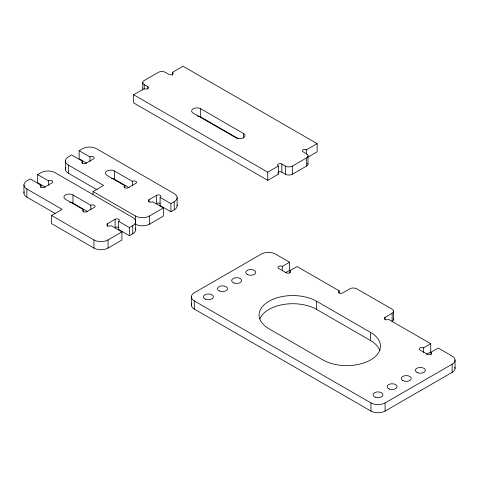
<?xml version="1.0" encoding="UTF-8"?>
<svg xmlns="http://www.w3.org/2000/svg" width="479" height="479" viewBox="0 0 479 479"><rect width="100%" height="100%" fill="white"/><g stroke="black" fill="none" stroke-linecap="round" stroke-linejoin="round"><path stroke-width="0.72" d="M317.14 143.658L306.554 149.771A2.497 1.443 0 0 0 303.027 149.771A2.497 1.443 0 0 0 303.027 151.807L306.554 153.849A4.994 2.88 0 0 1 306.554 157.92L292.441 166.069A4.994 2.88 0 0 1 285.382 166.069L281.85 164.034A2.497 1.443 0 0 0 278.323 164.034A2.497 1.443 0 0 0 278.323 166.069L278.323 174.218L267.737 180.332L133.629 102.907L133.629 94.758L144.215 88.645A2.497 1.443 0 0 0 147.748 88.645A2.497 1.443 0 0 0 147.748 86.609L144.215 84.573A4.994 2.88 0 0 1 144.215 80.496L158.333 72.347A4.994 2.88 0 0 1 165.393 72.347L168.919 74.383A2.497 1.443 0 0 0 172.452 74.383A2.497 1.443 0 0 0 172.452 72.347L183.038 66.234L317.14 143.658L317.14 151.807L307.799 157.202M45.313 187.157L37.679 182.75L37.679 174.601L41.212 172.566A9.825 5.676 0 0 1 55.109 172.691L132.749 217.52A9.981 5.76 0 0 1 132.749 225.669L132.749 233.818L129.438 235.728L118.63 229.489L118.63 221.34A2.497 1.443 0 0 0 118.63 219.298A2.497 1.443 0 0 0 115.104 219.298L107.601 223.633L107.601 226.597M86.777 163.219L79.149 158.812L79.149 150.663L82.675 148.628A9.825 5.676 0 0 1 96.572 148.753L174.212 193.576A9.981 5.76 0 0 1 174.212 201.725L174.212 209.88L170.907 211.79L160.1 205.551L160.1 197.396A2.497 1.443 0 0 0 160.1 195.36A2.497 1.443 0 0 0 156.567 195.36L149.071 199.689L149.071 201.91M107.601 223.633A2.497 1.443 0 0 0 107.601 225.669A2.497 1.443 0 0 0 111.134 225.669L121.941 231.908L121.941 240.057L108.044 248.08A9.981 5.76 0 0 1 93.926 248.08L51.576 223.633L51.576 215.478L62.162 209.371L26.872 188.995A9.981 5.76 0 0 1 26.872 180.84L30.183 178.93L40.99 185.175L40.99 187.397M93.046 194.504L93.046 191.54L103.632 185.427L68.341 165.051A9.981 5.76 0 0 1 68.341 156.902L71.646 154.992L82.46 161.231L82.46 163.453M51.576 215.478L93.926 239.931A9.981 5.76 0 0 0 108.044 239.931L121.941 231.908M118.63 221.34L129.438 227.579L132.749 225.669M135.395 215.987A9.981 5.76 0 0 0 149.508 215.987L163.405 207.97L163.405 216.119L149.508 224.142A9.981 5.76 0 0 1 135.395 224.142L135.395 215.987L93.046 191.54M160.1 197.396L170.907 203.635L174.212 201.725M133.629 94.758L267.737 172.183L278.323 166.069M277.928 172.482A2.497 1.443 0 0 1 281.85 172.183L285.382 174.218A4.994 2.88 0 0 0 292.441 174.218L306.554 166.069A4.994 2.88 0 0 0 307.847 163.285M339.198 293.094L339.198 290.867L297.07 266.546L289.795 270.749A2.497 1.443 0 0 1 289.795 272.785A2.497 1.443 0 0 1 286.262 272.785L278.766 268.456A2.497 1.443 0 0 1 278.766 266.42A2.497 1.443 0 0 1 282.293 266.42L289.573 262.217L289.573 270.366L285.328 272.82M385.08 319.577L385.08 317.355L392.139 313.284A4.994 2.88 0 0 0 392.139 309.206L356.843 288.831A4.994 2.88 0 0 0 349.79 288.831L342.73 292.909A2.497 1.443 0 0 1 339.198 292.909A2.497 1.443 0 0 1 339.198 290.867M191.756 303.399A9.981 5.76 0 0 0 194.288 309.081L370.962 411.084A9.981 5.76 0 0 0 385.08 411.084L452.134 372.369L452.134 364.22A9.981 5.76 0 0 0 452.134 356.071L438.237 348.047L430.956 352.251A2.497 1.443 0 0 1 430.956 354.286A2.497 1.443 0 0 1 427.43 354.286L419.927 349.957A2.497 1.443 0 0 1 419.927 347.922A2.497 1.443 0 0 1 423.46 347.922L430.735 343.718L430.735 351.867L426.49 354.316M289.573 262.217L275.455 254.068A9.981 5.76 0 0 0 261.336 254.068L194.288 292.777A9.981 5.76 0 0 0 194.288 300.932L370.962 402.935A9.981 5.76 0 0 0 385.08 402.935L452.134 364.22M243.476 133.473A5.305 3.06 0 0 1 243.476 137.802A5.305 3.06 0 0 1 235.973 137.802L193.181 113.098A5.305 3.06 0 0 1 193.181 108.769A5.305 3.06 0 0 1 200.683 108.769L243.476 133.473L243.476 137.916M197.432 116.032A5.305 3.06 0 0 1 200.683 116.918L238.362 138.671M430.735 343.718L388.607 319.391A2.497 1.443 0 0 1 385.08 319.391A2.497 1.443 0 0 1 385.08 317.355M79.149 150.663L89.956 156.902A2.497 1.443 0 0 1 93.483 156.902A2.497 1.443 0 0 1 93.483 158.938L85.986 163.267A2.497 1.443 0 0 1 82.46 163.267A2.497 1.443 0 0 1 82.46 161.231M114.439 171.039L132.306 181.349A2.497 1.443 0 0 1 135.832 181.349A2.497 1.443 0 0 1 135.832 183.391L128.336 187.72A2.497 1.443 0 0 1 124.803 187.72A2.497 1.443 0 0 1 124.803 185.684L106.943 175.368A5.305 3.06 0 0 1 106.943 171.039A5.305 3.06 0 0 1 114.439 171.039L114.439 179.188L129.114 187.66M163.405 207.97L152.597 201.725A2.497 1.443 0 0 1 149.071 201.725A2.497 1.443 0 0 1 149.071 199.689M316.613 301.261L370.608 332.432A33.692 19.447 0 0 1 370.608 359.939A33.692 19.447 0 0 1 322.966 359.939L268.97 328.768A33.692 19.447 0 0 1 268.97 301.261A33.692 19.447 0 0 1 316.613 301.261L316.613 309.41L370.608 340.587A33.692 19.447 0 0 1 379.877 350.694M65.904 167.345A9.981 5.76 0 0 0 68.341 173.2L97.213 189.876M37.679 174.601L48.487 180.84A2.497 1.443 0 0 1 52.019 180.84A2.497 1.443 0 0 1 52.019 182.882L44.517 187.211A2.497 1.443 0 0 1 40.99 187.211A2.497 1.443 0 0 1 40.99 185.175M72.97 194.977L90.836 205.293A2.497 1.443 0 0 1 94.369 205.293A2.497 1.443 0 0 1 94.369 207.329L86.867 211.658A2.497 1.443 0 0 1 83.34 211.658A2.497 1.443 0 0 1 83.34 209.622L65.473 199.306A5.305 3.06 0 0 1 65.473 194.977A5.305 3.06 0 0 1 72.97 194.977L72.97 203.126L87.651 211.604M24.189 191.81A9.981 5.76 0 0 0 26.872 197.144L55.109 213.442M455.05 359.963L455.05 368.477M430.956 352.251L430.956 354.472M423.46 347.922L423.46 352.364M393.594 311.152L393.594 319.487M392.139 313.284L392.139 321.433A4.994 2.88 0 0 0 393.481 318.763M385.08 402.935L385.08 411.084M370.962 402.935L370.962 411.084M370.608 332.432L370.608 340.587M308.015 155.885L308.015 164.034M306.554 149.771L306.554 154.214M306.554 157.92L306.554 166.069M292.441 166.069L292.441 174.218M289.795 270.749L289.795 272.97M285.382 166.069L285.382 174.218M282.293 266.42L282.293 270.863M281.85 164.034L281.85 172.183M267.737 172.183L267.737 180.332M200.683 108.769L200.683 116.918M194.288 300.932L194.288 309.081M191.366 296.675L191.366 305.183M177.14 197.653L177.14 205.802M172.452 72.347L172.452 75.311M170.907 203.635L170.907 211.79M156.567 195.36L156.567 203.509A2.497 1.443 0 0 1 160.1 203.509M149.508 215.987L149.508 224.142M147.748 86.609L147.748 88.831M144.215 84.573L144.215 89.016M142.754 82.532L142.754 89.944M135.671 221.591L135.671 229.746M132.306 181.349L132.306 185.798M129.438 227.579L129.438 235.728M124.803 185.684L124.803 187.906M115.104 219.298L115.104 227.453A2.497 1.443 0 0 1 119.026 227.753M108.044 239.931L108.044 248.08M93.926 239.931L93.926 248.08M90.836 205.293L90.836 209.736M89.956 156.902L89.956 161.345M83.34 209.622L83.34 211.844M68.341 165.051L68.341 173.2M65.419 160.98L65.419 169.129M48.487 180.84L48.487 185.289M26.872 188.995L26.872 197.144M23.95 184.918L23.95 193.067M454.816 367.04A9.981 5.76 0 0 1 452.134 372.369M259.917 318.918A33.692 19.447 0 0 1 283.394 304.488A33.692 19.447 0 0 1 316.613 309.41M278.323 174.218A2.497 1.443 0 0 1 277.928 173.925M135.359 228.309A9.981 5.76 0 0 1 132.749 233.818M119.026 229.19A2.497 1.443 0 0 1 118.63 229.489M69.724 202.246A5.305 3.06 0 0 1 72.97 203.126M177.014 204.898A9.981 5.76 0 0 1 174.212 209.88M160.495 205.252A2.497 1.443 0 0 1 160.1 205.551M111.517 178.326A5.305 3.06 0 0 1 114.439 179.188M205.509 299.201A4.994 2.88 0 0 0 213.371 297.13A4.994 2.88 0 0 0 206.329 294.232A4.994 2.88 0 0 0 205.509 299.201M219.394 290.951A4.994 2.88 0 0 0 227.453 289.142A4.994 2.88 0 0 0 220.711 286.017A4.994 2.88 0 0 0 219.394 290.951M234.117 283.041A4.994 2.88 0 0 0 241.626 280.568A4.994 2.88 0 0 0 234.165 278.054A4.994 2.88 0 0 0 234.117 283.041M247.523 274.599A4.994 2.88 0 0 0 255.66 272.922A4.994 2.88 0 0 0 249.074 269.689A4.994 2.88 0 0 0 247.523 274.599M417.215 372.566A4.994 2.88 0 0 0 425.298 370.794A4.994 2.88 0 0 0 418.598 367.638A4.994 2.88 0 0 0 417.215 372.566M402.935 380.631A4.994 2.88 0 0 0 411.138 379.063A4.994 2.88 0 0 0 404.683 375.746A4.994 2.88 0 0 0 402.935 380.631M389.637 389.128A4.994 2.88 0 0 0 397.127 386.637A4.994 2.88 0 0 0 389.643 384.134A4.994 2.88 0 0 0 389.637 389.128M375.255 397.181A4.994 2.88 0 0 0 383.002 394.965A4.994 2.88 0 0 0 375.805 392.199A4.994 2.88 0 0 0 375.255 397.181"/></g></svg>
